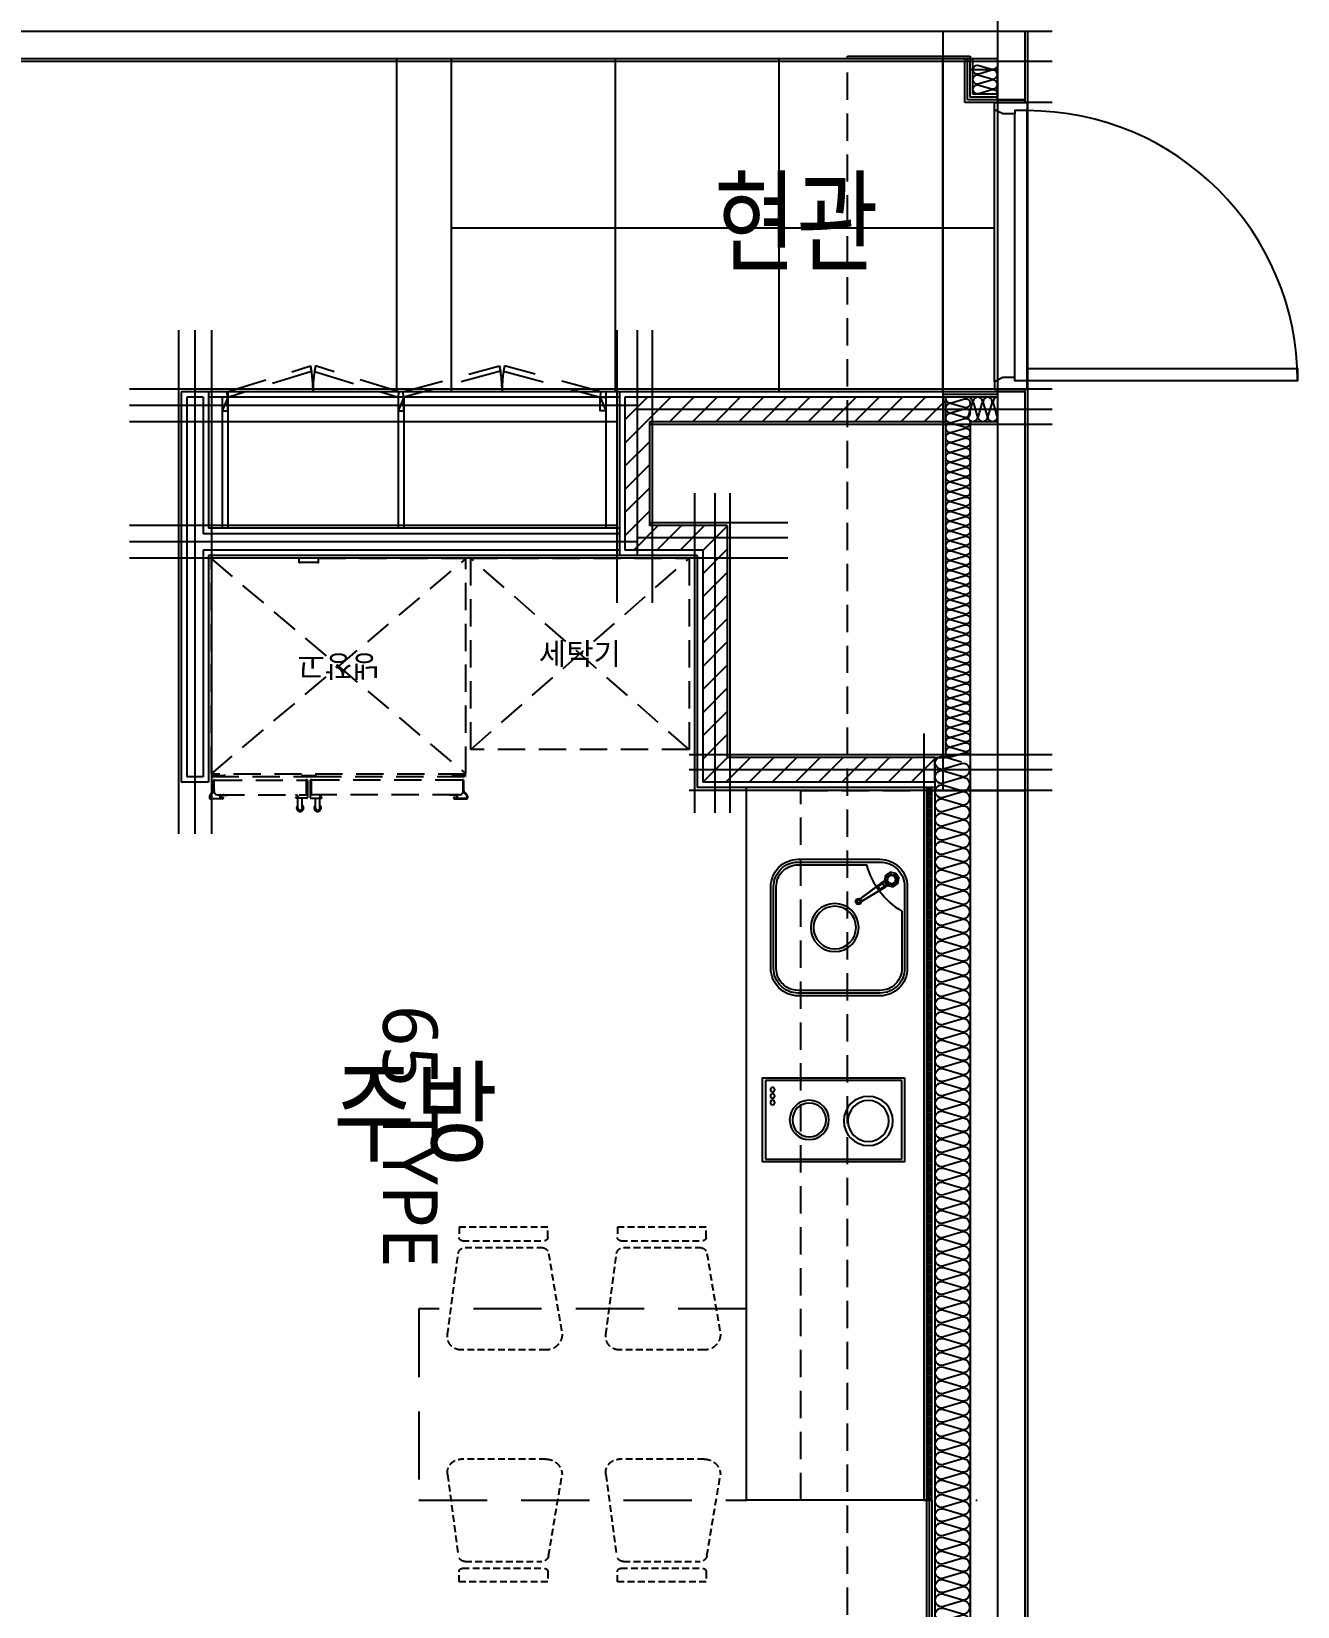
# Model space of a CAD drawing. Header units: millimetres. Extents: x 840000 to 1054178, y 0 to 59400.
# Drawn here: x 863723 to 868361, y 17801 to 23571 of the extents above; entities that cross this region are included whole.
import ezdxf
from ezdxf.enums import TextEntityAlignment as Align
from ezdxf.xclip import XClip

# ---------------------------------------------------------------- set-up
doc = ezdxf.new("R2010")
doc.units = ezdxf.units.MM
doc.header["$LTSCALE"] = 100
doc.header["$XCLIPFRAME"] = 0
for name, pattern in [('X - 단위세대 확장형$0$CEN', [62, 60, -1, 0, -1]), ('X - 단위세대 확장형$0$HID', [1.5, 1, -0.5]), ('X - 단위세대 확장형$0$X-55$0$HD', [2.5, 1.5, -1]), ('X - 단위세대 확장형$0$X-55$0$HIDDEN', [0.375, 0.25, -0.125]), ('X - 평면도$0$CEN', [62, 60, -1, 0, -1])]:
    doc.linetypes.add(name, pattern=pattern)
doc.layers.get('DEFPOINTS').update_dxf_attribs({"color": 145})
for name, color, linetype in [('AA-XXXX-TEXT', 3, 'Continuous'), ('SYM', 7, 'Continuous'), ('X - 단위세대 확장형$0$A-CEN', 1, 'X - 단위세대 확장형$0$CEN'), ('X - 단위세대 확장형$0$A-CON', 2, 'Continuous'), ('X - 단위세대 확장형$0$A-FIN', 8, 'Continuous'), ('X - 단위세대 확장형$0$A-GIP', 6, 'Continuous'), ('X - 단위세대 확장형$0$A-INS', 9, 'Continuous'), ('X - 단위세대 확장형$0$A-TILE', 253, 'Continuous'), ('X - 단위세대 확장형$0$A-WALB', 3, 'Continuous'), ('X - 단위세대 확장형$0$AA-EL-PCN4', 4, 'Continuous'), ('X - 단위세대 확장형$0$AA-WAXM-CONC', 2, 'Continuous'), ('X - 단위세대 확장형$0$AA-WAXM-DRYW', 7, 'Continuous'), ('X - 단위세대 확장형$0$AA-XXXX-CNTL', 1, 'X - 단위세대 확장형$0$CEN'), ('X - 단위세대 확장형$0$AA-XXXX-INSL', 8, 'Continuous'), ('X - 단위세대 확장형$0$AA-XXXX-PATT', 8, 'Continuous'), ('X - 단위세대 확장형$0$F-KIT', 6, 'Continuous'), ('X - 단위세대 확장형$0$X-25$0$AA-XXXX-FINL', 6, 'Continuous'), ('X - 단위세대 확장형$0$X-55$0$02_F-KIT', 6, 'Continuous'), ('X - 단위세대 확장형$0$X-55$0$AA-FFXM-KICH', 4, 'Continuous'), ('X - 단위세대 확장형$0$X-55$0$AA-XXXX-FINL', 6, 'Continuous'), ('X - 단위세대 확장형$0$X-55$0$AA-XXXX-FUR', 8, 'Continuous'), ('X - 단위세대 확장형$0$X-55$0$AA-XXXX-PAT3', 8, 'Continuous'), ('X - 단위세대 확장형$0$결로방지단열재', 7, 'X - 단위세대 확장형$0$HID'), ('X - 평면도$0$AA-XXXX-CNTL', 1, 'X - 평면도$0$CEN')]:
    doc.layers.add(name, color=color, linetype=linetype)
doc.layers.add('X - 단위세대 확장형$0$A-door', color=4, linetype='Continuous', lineweight=25)
doc.layers.add('X - 단위세대 확장형$0$A-MC', color=171, linetype='Continuous', plot=False)
doc.layers.add('X - 단위세대 확장형$0$DEFPOINT', color=163, linetype='Continuous', plot=False)
doc.styles.add('HAUD01', font='Dotum.ttf')
doc.styles.add('X - 단위세대 확장형$0$X-55$0$맑은 고딕', font='malgun.ttf')

# ---------------------------------------------------------------- blocks, each defined once
blk = doc.blocks.new('X - 단위세대 확장형$0$D2-1050')
at = {"layer": 'DEFPOINTS'}
for p, q in [((-150, 109), (-150, 209)), ((1140, 109), (1140, 209)), ((-40, 109), (-150, 109)), ((-40, 9), (-40, 109)), ((-40, 109), (-30, 109)), ((1030, 109), (1020, 109)), ((1030, 9), (1030, 109)), ((1030, 109), (1140, 109)), ((-40, 9), (-30, 9)), ((1030, 9), (1020, 9))]:
    blk.add_line(p, q, dxfattribs=at)
at = {"layer": 'X - 단위세대 확장형$0$A-door', "color": 8}
for p, q in [((-3, 120), (993, 120)), ((0, 0), (990, 0)), ((12, 45), (978, 45))]:
    blk.add_line(p, q, dxfattribs=at)
at = {"layer": 'X - 단위세대 확장형$0$A-door'}
for points in [[(-30, 0), (0, 0), (0, 45), (12, 45), (12, 90), (-3, 120), (-30, 120)], [(1020, 0), (990, 0), (990, 45), (978, 45), (978, 90), (993, 120), (1020, 120)], [(45, 0), (45, -990), (0, -990), (0, 0)]]:
    blk.add_lwpolyline(points, close=True, dxfattribs=at)
at = {"layer": 'X - 단위세대 확장형$0$A-door', "color": 1}
blk.add_arc((0, 0), 990, 270, 0, dxfattribs=at)
blk = doc.blocks.new('X - 단위세대 확장형$0$20220222-결로')
at = {"layer": 'X - 단위세대 확장형$0$A-CON'}
for p, q in [((-24520, 20), (-24520, 30)), ((-24520, 30), (-24070, 30)), ((-24070, 30), (-24070, 20))]:
    blk.add_line(p, q, dxfattribs=at)
at = {"layer": 'X - 단위세대 확장형$0$A-CON', "color": 8}
blk.add_line((-24070, 20), (-24520, 20), dxfattribs=at)
at = {"layer": 'X - 단위세대 확장형$0$결로방지단열재'}
blk.add_lwpolyline([(-31560, -4450), (-31560, -7930), (-31560, -7930), (-24520, -7930), (-24520, 20)], dxfattribs=at)
blk = doc.blocks.new('X - 단위세대 확장형$0$X-55$0$C14E34527')
at = {"layer": 'X - 단위세대 확장형$0$X-55$0$AA-FFXM-KICH', "color": 8, "linetype": 'Continuous', "ltscale": 0.5}
blk.add_line((87.2, 116.4), (65.1, 83.1), dxfattribs=at)
for points in [[(112.8, 147.5), (116.9, 127.2), (105.5, 109.9), (85.2, 105.8), (67.9, 117.2), (63.8, 137.5), (75.2, 154.8), (95.5, 158.9)], [(103.8, 141.4), (106.3, 129.3), (99.4, 118.9), (87.2, 116.4), (76.9, 123.3), (74.4, 135.5), (81.2, 145.8), (93.4, 148.3)], [(103.8, 141.4), (106.3, 129.3), (99.4, 118.9), (87.2, 116.4), (76.9, 123.3), (74.4, 135.5), (81.2, 145.8), (93.4, 148.3)]]:
    blk.add_lwpolyline(points, close=True, dxfattribs=at)
blk.add_circle((89.7, 132.3), 18, dxfattribs=at)
for points in [[(76.9, 123.3), (87.2, 116.4), (65.1, 83.1), (54.8, 89.9)], [(65.1, 83.1), (54.8, 89.9), (76.9, 123.3), (87.2, 116.4)], [(54.8, 89.9), (76.9, 123.3), (76.9, 123.3), (54.8, 89.9)], [(67.9, 117.2), (62.4, 108.9), (62.4, 108.9), (76.9, 123.3)], [(62.4, 108.9), (76.9, 123.3), (87.2, 116.4), (79.6, 97.5)], [(67.9, 117.2), (62.4, 108.9), (79.6, 97.5), (85.2, 105.8)], [(75.2, 154.8), (81.2, 145.8), (74.4, 135.5), (63.8, 137.5)], [(67.9, 117.2), (63.8, 137.5), (74.4, 135.5), (76.9, 123.3)], [(87.2, 116.4), (65.1, 83.1), (87.2, 116.4)], [(85.2, 105.8), (87.2, 116.4), (76.9, 123.3), (67.9, 117.2)], [(95.5, 158.9), (93.4, 148.3), (81.2, 145.8), (75.2, 154.8)], [(79.6, 97.5), (85.2, 105.8), (87.2, 116.4), (79.6, 97.5)], [(105.5, 109.9), (85.2, 105.8), (87.2, 116.4), (99.4, 118.9)], [(112.8, 147.5), (95.5, 158.9), (93.4, 148.3), (103.8, 141.4)], [(105.5, 109.9), (99.4, 118.9), (106.3, 129.3), (116.9, 127.2)], [(116.9, 127.2), (106.3, 129.3), (103.8, 141.4), (112.8, 147.5)], [(79.6, 97.5), (62.4, 108.9), (11.5, 22.7), (20.1, 16.9)], [(11.5, 22.7), (11.5, 22.7), (62.4, 108.9)], [(11.5, 22.7), (62.4, 108.9), (79.6, 97.5), (20.1, 16.9)], [(20.1, 16.9), (20.1, 16.9), (79.6, 97.5)], [(0.7, 17.8), (4.5, 15.3), (4.1, 8.4), (0, 6.3)], [(0, 6.3), (9.6, 0), (9.9, 4.6), (4.1, 8.4)], [(19.9, 5.1), (16, 7.7), (9.9, 4.6), (9.6, 0)], [(10.7, 18.3), (11.5, 22.7), (20.1, 16.9), (16.4, 14.5)], [(11.5, 22.7), (11, 22.9), (20.6, 16.6), (20.1, 16.9)]]:
    blk.add_3dface(points, dxfattribs=at)
for points, invisible_edges in [([(93.4, 148.3), (81.2, 145.8), (74.4, 135.5), (76.9, 123.3)], 8), ([(103.8, 141.4), (93.4, 148.3), (76.9, 123.3), (87.2, 116.4)], 10), ([(87.2, 116.4), (99.4, 118.9), (106.3, 129.3), (103.8, 141.4)], 8), ([(4.5, 15.3), (0.7, 17.8), (11, 22.9), (11.5, 22.7)], 8), ([(4.5, 15.3), (4.1, 8.4), (9.9, 4.6), (16, 7.7)], 8), ([(11.5, 22.7), (11.5, 22.7), (10.7, 18.3), (4.5, 15.3)], 8), ([(16, 7.7), (16.4, 14.5), (10.7, 18.3), (4.5, 15.3)], 8), ([(16.4, 14.5), (16, 7.7), (19.9, 5.1), (20.6, 16.6)], 8), ([(20.6, 16.6), (20.1, 16.9), (20.1, 16.9), (16.4, 14.5)], 8)]:
    blk.add_3dface(points, dxfattribs=dict(at, invisible_edges=invisible_edges))
blk = doc.blocks.new('X - 단위세대 확장형$0$X-55$0$C3F035890')
at = {"layer": 'X - 단위세대 확장형$0$X-55$0$AA-FFXM-KICH', "color": 8, "linetype": 'ByBlock', "ltscale": 2}
for points in [[(100, 221.3), (400, 221.3, 0.414214), (500, 321.3), (500, 621.3, 0.414214), (400, 721.3), (100, 721.3, 0.414214), (0, 621.3), (0, 321.3, 0.414214)], [(100, 231.3), (400, 231.3, 0.414214), (490, 321.3), (490, 621.3, 0.414214), (400, 711.3), (100, 711.3, 0.414214), (10, 621.3), (10, 321.3, 0.414214)], [(100, 241.3), (400, 241.3, 0.414214), (480, 321.3), (480, 571.3, -0.18912), (309.6, 701.3), (100, 701.3, 0.414214), (20, 621.3), (20, 321.3, 0.414214)]]:
    blk.add_lwpolyline(points, format="xyb", close=True, dxfattribs=at)
for radius in [88, 78]:
    blk.add_circle((250, 455.4), radius, dxfattribs=at)
at = {"layer": 'X - 단위세대 확장형$0$X-55$0$AA-FFXM-KICH', "linetype": 'ByBlock', "ltscale": 2}
blk.add_blockref('X - 단위세대 확장형$0$X-55$0$C14E34527', (335.7, 531.4), dxfattribs=at)
blk = doc.blocks.new('X - 단위세대 확장형$0$X-55$0$C4E620756')
at = {"layer": 'X - 단위세대 확장형$0$X-55$0$AA-XXXX-FINL', "color": 8}
for p, q in [((10, 10), (10, 510)), ((10, 10), (10, 510)), ((10, 510), (298, 510)), ((298, 510), (298, 10)), ((298, 510), (298, 10)), ((298, 10), (10, 10))]:
    blk.add_line(p, q, dxfattribs=at)
blk.add_lwpolyline([(308, 520), (0, 520), (0, 0), (308, 0)], close=True, dxfattribs=at)
blk.add_lwpolyline([(308, 520), (0, 520), (0, 0), (308, 0)], close=True, dxfattribs=at)
for centre, radius in [((150.2, 387.2), 89.9), ((150.2, 387.2), 89.9), ((150.2, 387.2), 74.9), ((150.2, 387.2), 74.9), ((154, 170.8), 72), ((154, 170.8), 62), ((217.8, 36.2), 8.02), ((241.9, 36.2), 8.02), ((265.2, 36.2), 8.02)]:
    blk.add_circle(centre, radius, dxfattribs=at)
blk = doc.blocks.new('X - 단위세대 확장형$0$X-55$0$555s')
at = {"layer": 'X - 단위세대 확장형$0$X-55$0$AA-XXXX-PAT3', "linetype": 'X - 단위세대 확장형$0$X-55$0$HIDDEN', "ltscale": 10}
blk.add_lwpolyline([(6518591.9, -1405961.4), (6518591.9, -1407161.4), (6517891.9, -1407161.4), (6517891.9, -1405961.4)], close=True, dxfattribs=at)
at = {"layer": 'X - 단위세대 확장형$0$X-55$0$AA-XXXX-PAT3', "linetype": 'X - 단위세대 확장형$0$X-55$0$HIDDEN'}
for points in [[(6517591.9, -1406108.9), (6517629.4, -1406108.9, -0.414214), (6517641.9, -1406121.4), (6517641.9, -1406421.4, -0.414214), (6517629.4, -1406433.9), (6517591.9, -1406433.9)], [(6517666.9, -1406412, 0.375902), (6517688.6, -1406436.8), (6517985.3, -1406486.3, 0.415324), (6518041.9, -1406426.8), (6518041.9, -1406116, 0.453592), (6517985.3, -1406066.4), (6517688.6, -1406106, 0.375902), (6517666.9, -1406130.8)], [(6518816.9, -1406412, -0.375902), (6518795.2, -1406436.8), (6518498.5, -1406486.3, -0.415324), (6518441.9, -1406426.8), (6518441.9, -1406116, -0.453592), (6518498.5, -1406066.4), (6518795.2, -1406106, -0.375902), (6518816.9, -1406130.8)], [(6518891.9, -1406108.9), (6518854.4, -1406108.9, 0.414214), (6518841.9, -1406121.4), (6518841.9, -1406421.4, 0.414214), (6518854.4, -1406433.9), (6518891.9, -1406433.9)], [(6517591.9, -1406688.9), (6517629.4, -1406688.9, -0.414214), (6517641.9, -1406701.4), (6517641.9, -1407001.4, -0.414214), (6517629.4, -1407013.9), (6517591.9, -1407013.9)], [(6517666.9, -1406992, 0.375902), (6517688.6, -1407016.8), (6517985.3, -1407066.3, 0.415324), (6518041.9, -1407006.8), (6518041.9, -1406696, 0.453592), (6517985.3, -1406646.4), (6517688.6, -1406686, 0.375902), (6517666.9, -1406710.8)], [(6518816.9, -1406992, -0.375902), (6518795.2, -1407016.8), (6518498.5, -1407066.3, -0.415324), (6518441.9, -1407006.8), (6518441.9, -1406696, -0.453592), (6518498.5, -1406646.4), (6518795.2, -1406686, -0.375902), (6518816.9, -1406710.8)], [(6518891.9, -1406688.9), (6518854.4, -1406688.9, 0.414214), (6518841.9, -1406701.4), (6518841.9, -1407001.4, 0.414214), (6518854.4, -1407013.9), (6518891.9, -1407013.9)]]:
    blk.add_lwpolyline(points, format="xyb", close=True, dxfattribs=at)
blk = doc.blocks.new('X - 단위세대 확장형$0$insul1')
blk.add_lwpolyline([(0, 0.25, 1.344031), (0.35, 0.25), (0.2, 0.75, -1.344031), (0.55, 0.75), (0.4, 0.25)], format="xyb")
blk = doc.blocks.new('X - 단위세대 확장형$0$A$C738F6F64')
at = {"layer": 'X - 단위세대 확장형$0$F-KIT', "color": 8, "linetype": 'X - 단위세대 확장형$0$HID'}
for p, q in [((-466, -393.7), (466, 393.6)), ((-466, 393.6), (466, -393.7)), ((-464.8, 393.6), (-466, 393.6)), ((-466, -393.7), (-466, 393.6)), ((-463.8, 394.6), (-464.8, 394.6)), ((-464.8, 393.6), (-464.8, 394.6)), ((-463.8, 394.6), (-463.8, 395.8)), ((-143.7, 395.8), (-463.8, 395.8)), ((-143.7, 379.6), (-143.7, 395.8)), ((-140.7, 379.6), (-143.7, 379.6)), ((-140.7, 379.6), (-140.7, 380.9)), ((-76.7, 380.9), (-140.7, 380.9)), ((-76.7, 379.6), (-76.7, 380.9)), ((-73.7, 379.6), (-76.7, 379.6)), ((-73.7, 395.8), (463.8, 395.8)), ((-73.7, 379.6), (-73.7, 395.8)), ((463.8, 394.6), (463.8, 395.8)), ((464.8, 394.6), (463.8, 394.6)), ((464.8, 393.6), (464.8, 394.6)), ((464.8, 393.6), (466, 393.6)), ((466, -393.7), (466, 393.6)), ((464.8, -394.9), (-464.8, -394.9)), ((-464.8, -399.4), (-420.4, -399.4)), ((-464.8, -403.4), (-464.8, -399.4)), ((-464.8, -403.4), (-108.7, -403.4)), ((-415.9, -399.4), (-417.5, -397)), ((-131.7, -398.4), (-133.7, -398.4)), ((-108.7, -401.4), (-128.7, -401.4)), ((-108.7, -401.4), (-108.7, -403.4)), ((-88.7, -401.4), (-108.7, -401.4)), ((-108.7, -403.4), (-88.7, -403.4)), ((-88.7, -403.4), (464.8, -403.4)), ((-83.7, -398.4), (-85.7, -398.4)), ((416.8, -398.4), (418.7, -396.4)), ((421.7, -399.4), (464.8, -399.4)), ((464.8, -399.4), (464.8, -403.4)), ((-458.1, -417.9), (-458.1, -453.2)), ((-457.1, -422.9), (-457.1, -426.4)), ((-457.1, -446.4), (-457.1, -449.9)), ((-456.6, -426.9), (-456.4, -426.9)), ((-456.6, -445.9), (-456.4, -445.9)), ((-456.2, -428.9), (-456.2, -427.1)), ((-456.2, -443.9), (-456.2, -428.9)), ((-456.2, -445.7), (-456.2, -443.9)), ((-456.1, -421.9), (-456.1, -417.9)), ((-456.1, -458.2), (-456.1, -419.9)), ((-456.1, -450.9), (-456.1, -453.2)), ((-455.6, -415.4), (-453.6, -415.4)), ((-453.6, -417.4), (-455.6, -417.4)), ((-453.6, -415.4), (-453.6, -417.4)), ((-453.6, -417.4), (-120.2, -417.4)), ((-120.2, -415.9), (-120.2, -416.9)), ((-116.7, -415.4), (-119.7, -415.4)), ((-117.7, -467.7), (-117.7, -419.9)), ((-113.7, -418.4), (-113.7, -480.5)), ((-103.7, -418.4), (-103.7, -480.5)), ((-100.7, -415.4), (-97.7, -415.4)), ((-99.7, -467.7), (-99.7, -419.9)), ((-97.2, -415.9), (-97.2, -416.9)), ((453.6, -417.4), (-97.2, -417.4)), ((455.6, -415.4), (453.6, -415.4)), ((453.6, -415.4), (453.6, -417.4)), ((453.6, -417.4), (455.6, -417.4)), ((456.1, -421.9), (456.1, -417.9)), ((456.1, -458.2), (456.1, -419.9)), ((456.1, -450.9), (456.1, -453.2)), ((456.2, -428.9), (456.2, -427.1)), ((456.2, -443.9), (456.2, -428.9)), ((456.2, -445.7), (456.2, -443.9)), ((456.6, -426.9), (456.4, -426.9)), ((456.6, -445.9), (456.4, -445.9)), ((457.1, -422.9), (457.1, -426.4)), ((457.1, -446.4), (457.1, -449.9)), ((458.1, -417.9), (458.1, -453.2)), ((-472.5, -476), (-472.5, -482.5)), ((-470.5, -482.5), (-470.5, -476)), ((-469.5, -483.5), (-435, -483.5)), ((-423.5, -485.5), (-469.5, -485.5)), ((-467.7, -466.4), (-462.9, -462.8)), ((-466.5, -468), (-461.7, -464.5)), ((-444.1, -470.2), (-120.2, -470.2)), ((-434.5, -470.7), (-434.5, -483)), ((-433, -471.2), (-422.9, -471.2)), ((-432.5, -473.7), (-432.5, -482)), ((-432.3, -473.5), (-423.4, -473.5)), ((-424.5, -483), (-431.5, -483)), ((-424.5, -480), (-424.5, -483)), ((-424.5, -480), (-424.5, -480)), ((-424, -479.5), (-422.7, -479.5)), ((-423.3, -473.4), (-422.3, -472.2)), ((-422.5, -480.5), (-422.5, -479.7)), ((-422.5, -480.5), (-422.5, -484.5)), ((-422.3, -472.2), (-420.3, -472.2)), ((-422.1, -470.7), (-422.2, -470.9)), ((-420.7, -470.2), (-407, -470.2)), ((-420.5, -472.2), (-407, -472.2)), ((-406.5, -470.7), (-406.5, -471.7)), ((-154.7, -470.2), (-156.7, -470.2)), ((-156.7, -472.2), (-156.7, -470.7)), ((-155.8, -473.4), (-156.7, -472.2)), ((-156.7, -480.5), (-156.7, -479.7)), ((-155.2, -479.5), (-156.5, -479.5)), ((-148.9, -473.5), (-155.6, -473.5)), ((-154.7, -480), (-154.7, -480.5)), ((-154.7, -480), (-154.7, -480)), ((-154.7, -480.4), (-149.7, -480.4)), ((-115.7, -482.5), (-154.7, -482.5)), ((-148.7, -473.7), (-148.7, -479.4)), ((-148.7, -518.5), (-148.7, -482.5)), ((-132.7, -518.5), (-132.7, -482.5)), ((-101.7, -482.5), (-62.7, -482.5)), ((444.1, -470.2), (-97.2, -470.2)), ((-84.7, -518.5), (-84.7, -482.5)), ((-68.7, -473.7), (-68.7, -479.4)), ((-68.7, -518.5), (-68.7, -482.5)), ((-68.5, -473.5), (-61.8, -473.5)), ((-62.7, -480.4), (-67.7, -480.4)), ((-62.7, -470.2), (-60.7, -470.2)), ((-62.7, -480), (-62.7, -480.5)), ((-62.7, -480), (-62.7, -480)), ((-62.2, -479.5), (-60.9, -479.5)), ((-61.6, -473.4), (-60.7, -472.2)), ((-60.7, -472.2), (-60.7, -470.7)), ((-60.7, -480.5), (-60.7, -479.7)), ((406.5, -470.7), (406.5, -471.7)), ((420.7, -470.2), (407, -470.2)), ((420.5, -472.2), (407, -472.2)), ((422.4, -472.2), (420.4, -472.2)), ((422.1, -470.7), (422.2, -470.9)), ((423.3, -473.4), (422.4, -472.2)), ((422.5, -480.5), (422.5, -479.7)), ((422.5, -480.5), (422.5, -484.5)), ((424, -479.5), (422.7, -479.5)), ((433, -471.2), (422.9, -471.2)), ((432.3, -473.5), (423.4, -473.5)), ((423.5, -485.5), (469.5, -485.5)), ((424.5, -480), (424.5, -483)), ((424.5, -480), (424.5, -480)), ((424.5, -483), (431.5, -483)), ((432.5, -473.7), (432.5, -482)), ((434.5, -470.7), (434.5, -483)), ((469.5, -483.5), (435, -483.5)), ((466.5, -468), (461.8, -464.5)), ((467.7, -466.4), (462.9, -462.8)), ((470.5, -482.5), (470.5, -476)), ((472.5, -476), (472.5, -482.5))]:
    blk.add_line(p, q, dxfattribs=at)
blk.add_lwpolyline([(-463.8, 395.8), (-466, 395.8), (-466, 393.6), (-463.8, 393.6)], close=True, dxfattribs=at)
for centre, radius, start, end in [((-464.8, -393.7), 1.2, 180, 270), ((-420.8, -398.4), 5, 270, 347.8398), ((-420.4, -396.4), 3, 270, 348.0765), ((-128.7, -398.4), 5, 180.5, 270), ((-128.7, -398.4), 3, 180.5, 270), ((-88.7, -398.4), 5, 270, 359.5), ((-88.7, -398.4), 3, 270, 359.5), ((421.8, -398.4), 5, 180.5, 270), ((421.7, -396.4), 3, 180.5, 270), ((464.8, -393.7), 1.2, 270, 0), ((-470.1, -453.2), 12, 306.6144, 0), ((-470.1, -453.2), 14, 306.6144, 346.27087), ((-455.6, -417.9), 2.5, 90, 180), ((-456.6, -422.9), 0.5, 90, 180), ((-456.6, -426.4), 0.5, 180, 270), ((-456.6, -446.4), 0.5, 90, 180), ((-456.6, -449.9), 0.5, 180, 270), ((-456.6, -421.9), 0.5, 270, 0), ((-456.6, -450.9), 0.5, 0, 90), ((-470.1, -453.2), 14, 346.27087, 0), ((-456.4, -427.1), 0.2, 0, 90), ((-456.4, -445.7), 0.2, 270, 0), ((-455.6, -417.9), 0.5, 90, 180), ((-453.6, -419.9), 2.5, 90, 180), ((-444.1, -458.2), 12, 180, 270), ((-119.7, -415.9), 0.5, 90, 180), ((-119.7, -416.9), 0.5, 180, 270), ((-120.2, -419.9), 2.5, 0, 90), ((-116.7, -418.4), 3, 0, 90), ((-100.7, -418.4), 3, 90, 180), ((-97.2, -419.9), 2.5, 90, 180), ((-97.7, -415.9), 0.5, 0, 90), ((-97.7, -416.9), 0.5, 270, 0), ((444.1, -458.2), 12, 270, 0), ((453.6, -419.9), 2.5, 0, 90), ((455.6, -417.9), 2.5, 0, 90), ((455.6, -417.9), 0.5, 0, 90), ((456.6, -421.9), 0.5, 180, 270), ((456.6, -450.9), 0.5, 90, 180), ((470.1, -453.2), 14, 180, 193.72913), ((456.4, -427.1), 0.2, 90, 180), ((456.4, -445.7), 0.2, 180, 270), ((470.1, -453.2), 14, 193.72913, 233.3856), ((456.6, -422.9), 0.5, 0, 90), ((456.6, -426.4), 0.5, 270, 0), ((456.6, -446.4), 0.5, 0, 90), ((456.6, -449.9), 0.5, 270, 0), ((470.1, -453.2), 12, 180, 233.3856), ((-460.5, -476), 12, 126.6144, 180), ((-469.5, -482.5), 3, 180, 270), ((-460.5, -476), 10, 126.6144, 180), ((-469.5, -482.5), 1, 180, 270), ((-435, -483), 0.5, 270, 0), ((-434, -470.7), 0.5, 90, 180), ((-434, -470.7), 0.5, 0, 90), ((-433, -470.7), 0.5, 180, 270), ((-432.3, -473.7), 0.2, 90, 180), ((-431.5, -482), 1, 180, 270), ((-424, -480), 0.5, 90, 180), ((-423.5, -484.5), 1, 270, 0), ((-423.4, -473.3), 0.2, 270, 322.43141), ((-422.9, -470.2), 1, 270, 315), ((-422.7, -479.7), 0.2, 0, 90), ((-422.3, -472.4), 0.2, 90, 142.43141), ((-420.7, -472.2), 2, 90, 135), ((-407, -470.7), 0.5, 0, 90), ((-407, -471.7), 0.5, 270, 0), ((-156.2, -470.7), 0.5, 90, 180), ((-156.5, -479.7), 0.2, 90, 180), ((-154.7, -480.5), 2, 180, 270), ((-155.6, -473.3), 0.2, 217.56859, 270), ((-155.2, -480), 0.5, 0, 90), ((-140.7, -518.5), 13, 127.97987, 52.02013), ((-149.7, -479.4), 1, 270, 0), ((-148.9, -473.7), 0.2, 0, 90), ((-140.7, -518.5), 8, 180, 0), ((-120.2, -467.7), 2.5, 270, 0), ((-115.7, -480.5), 2, 270, 0), ((-101.7, -480.5), 2, 180, 270), ((-97.2, -467.7), 2.5, 180, 270), ((-76.7, -518.5), 13, 127.97987, 52.02013), ((-76.7, -518.5), 8, 180, 0), ((-68.5, -473.7), 0.2, 90, 180), ((-67.7, -479.4), 1, 180, 270), ((-62.2, -480), 0.5, 90, 180), ((-62.7, -480.5), 2, 270, 0), ((-61.8, -473.3), 0.2, 270, 322.43141), ((-61.2, -470.7), 0.5, 0, 90), ((-60.9, -479.7), 0.2, 0, 90), ((407, -470.7), 0.5, 90, 180), ((407, -471.7), 0.5, 180, 270), ((420.7, -472.2), 2, 45, 90), ((422.9, -470.2), 1, 225, 270), ((422.3, -472.4), 0.2, 37.56859, 90), ((422.7, -479.7), 0.2, 90, 180), ((423.5, -484.5), 1, 180, 270), ((423.4, -473.3), 0.2, 217.56859, 270), ((424, -480), 0.5, 0, 90), ((431.5, -482), 1, 270, 0), ((432.3, -473.7), 0.2, 0, 90), ((433, -470.7), 0.5, 270, 0), ((434, -470.7), 0.5, 90, 180), ((434, -470.7), 0.5, 0, 90), ((435, -483), 0.5, 180, 270), ((460.5, -476), 10, 0, 53.3856), ((460.5, -476), 12, 0, 53.3856), ((469.5, -482.5), 3, 270, 0), ((469.5, -482.5), 1, 270, 0)]:
    blk.add_arc(centre, radius, start, end, dxfattribs=at)
at = {"layer": 'X - 단위세대 확장형$0$DEFPOINT', "style": 'X - 단위세대 확장형$0$X-55$0$맑은 고딕'}
blk.add_text('냉장고', height=80, rotation=180, dxfattribs=at).set_placement((0, 0), align=Align.MIDDLE_CENTER)
blk = doc.blocks.new('X - 단위세대 확장형$0$A$C23D95991')
at = {"layer": 'X - 단위세대 확장형$0$F-KIT', "color": 8, "linetype": 'X - 단위세대 확장형$0$HID'}
for p, q in [((-400, -350), (400, 350)), ((400, -350), (-400, 350))]:
    blk.add_line(p, q, dxfattribs=at)
blk.add_lwpolyline([(-400, -350), (-400, 350), (400, 350), (400, -350)], close=True, dxfattribs=at)
at = {"layer": 'X - 단위세대 확장형$0$DEFPOINT', "style": 'X - 단위세대 확장형$0$X-55$0$맑은 고딕'}
blk.add_text('세탁기', height=80, dxfattribs=at).set_placement((0, 0), align=Align.MIDDLE_CENTER)
blk = doc.blocks.new('X - 단위세대 확장형$0$X-55$0$C09014EF9')
at = {"layer": 'X - 단위세대 확장형$0$X-55$0$AA-XXXX-FUR', "color": 1, "linetype": 'ByBlock', "ltscale": 2}
blk.add_line((20, 50), (0, 0), dxfattribs=at)
blk.add_lwpolyline([(0, 0), (20, 0), (20, 50), (0, 50)], close=True, dxfattribs=at)
blk = doc.blocks.new('X - 단위세대 확장형$0$A$Ce5ea5ee9')
at = {"layer": 'X - 단위세대 확장형$0$AA-XXXX-PATT'}
h = blk.add_hatch(dxfattribs=at)
h.set_pattern_fill('_USER', color=256, scale=60, angle=45, style=0, pattern_type=0)
h.set_pattern_definition([(45, (-1048004.314, -42047.375), (-42.426407, 42.426407), [])])
h.paths.add_polyline_path([(5427.7, -4484.3), (5427.7, -5334.3), (6277.7, -5334.3), (6277.7, -5244.3), (5517.7, -5244.3), (5517.7, -4394.3), (5232.7, -4394.3), (5232.7, -4014.3), (6317.7, -4014.3), (6317.7, -3924.3), (5142.7, -3924.3), (5142.7, -4484.3)])
h.paths.add_polyline_path([(797.7, -3184.3), (797.7, -2684.3), (707.7, -2684.3), (707.7, -3094.3), (-142.3, -3094.3), (-142.3, -3184.3)])
at = {"layer": 'X - 단위세대 확장형$0$X-25$0$AA-XXXX-FINL'}
h = blk.add_hatch(dxfattribs=at)
h.set_pattern_fill('ANSI31', color=5, scale=50, angle=810)
h.set_pattern_definition([(135, (-4361333.3165, -1369662.588), (-4.419417382, -4.419417382), [])])
h.paths.add_polyline_path([(6247.7, -5354.3), (6247.7, -7964.3), (6267.7, -7964.3), (6267.7, -5354.3)])
at = {"layer": 'DEFPOINTS'}
blk.add_line((6607.7, -3904.3), (6507.7, -3904.3), dxfattribs=at)
at = {"layer": 'X - 단위세대 확장형$0$A-CEN'}
for p, q in [((3567.7, -3678.9), (3567.7, -5523.3)), ((5187.7, -3678.9), (5187.7, -4504.3)), ((5187.7, -3954.3), (3327.6, -3954.3)), ((6707.7, -3969.3), (5187.7, -3969.3)), ((5472.7, -4275.7), (5472.7, -5446.2)), ((5739.1, -4439.3), (5187.7, -4439.3)), ((5187.7, -4454.3), (3327.6, -4454.3)), ((6707.7, -5289.3), (5377.7, -5289.3)), ((6427.7, -7964.3), (6432.7, -7964.3))]:
    blk.add_line(p, q, dxfattribs=at)
at = {"layer": 'X - 단위세대 확장형$0$A-CEN', "color": 40}
blk.add_line((6247.7, -5364.3), (6607.7, -5364.3), dxfattribs=at)
at = {"layer": 'X - 단위세대 확장형$0$A-FIN'}
for p, q in [((5122.7, -3904.3), (3617.7, -3904.3)), ((3687.7, -3904.3), (3687.7, -4404.3)), ((5072.7, -3904.3), (5072.7, -4404.3)), ((6507.7, -3904.3), (6307.7, -3904.3)), ((6507.7, -3914.3), (6307.7, -3914.3)), ((5122.7, -3924.3), (3617.7, -3924.3)), ((3667.7, -3924.3), (3667.7, -4404.3)), ((4312.7, -3924.3), (4312.7, -4404.3)), ((4332.7, -3924.3), (4332.7, -4404.3))]:
    blk.add_line(p, q, dxfattribs=at)
at = {"layer": 'X - 단위세대 확장형$0$A-GIP'}
for p, q in [((6397.7, -2834.3), (6397.7, -2684.3)), ((6407.7, -2824.3), (6407.7, -2684.3)), ((6507.7, -2824.3), (6407.7, -2824.3)), ((6507.7, -2834.3), (6397.7, -2834.3)), ((6257.7, -7964.3), (6257.7, -10934.3)), ((6267.7, -7964.3), (6267.7, -10944.3))]:
    blk.add_line(p, q, dxfattribs=at)
at = {"layer": 'X - 단위세대 확장형$0$A-INS'}
for p, q in [((6417.7, -2814.3), (6417.7, -2684.3)), ((6507.7, -2814.3), (6417.7, -2814.3)), ((6507.7, -3924.3), (6317.7, -3924.3)), ((6317.7, -3924.3), (6317.7, -5244.3)), ((6277.7, -5244.3), (6277.7, -10954.3)), ((6277.7, -5244.3), (6317.7, -5244.3, 0))]:
    blk.add_line(p, q, dxfattribs=at)
for points in [[(6507.7, -2814.3, 0.500912), (6486.3, -2798.3), (6439, -2812.2, -1.337394), (6439, -2780.3), (6486.3, -2794.2, 1.337394), (6486.3, -2762.3), (6439, -2776.2, -1.337394), (6439, -2744.3), (6486.3, -2758.2, 1.337394), (6486.3, -2726.3), (6439, -2740.2, -1.337394), (6439, -2708.3), (6486.3, -2722.2, 0.352698), (6505.6, -2714.3, 0.352698)], [(6318.2, -3924.3, 0.579261), (6339, -3944.2), (6386.3, -3930.3, -1.337394), (6386.3, -3962.2), (6339, -3948.3, 1.337394), (6339, -3980.2), (6386.3, -3966.3, -1.337394), (6386.3, -3998.2), (6339, -3984.3, 1.337394), (6339, -4016.2), (6386.3, -4002.3, -1.337394), (6386.3, -4034.2), (6339, -4020.3, 1.337394), (6339, -4052.2), (6386.3, -4038.3, -1.337394), (6386.3, -4070.2), (6339, -4056.3, 1.337394), (6339, -4088.2), (6386.3, -4074.3, -1.337394), (6386.3, -4106.2), (6339, -4092.3, 1.337394), (6339, -4124.2), (6386.3, -4110.3, -1.337394), (6386.3, -4142.2), (6339, -4128.3, 1.337394), (6339, -4160.2), (6386.3, -4146.3, -1.337394), (6386.3, -4178.2), (6339, -4164.3, 1.337394), (6339, -4196.2), (6386.3, -4182.3, -1.337394), (6386.3, -4214.2), (6339, -4200.3, 1.337394), (6339, -4232.2), (6386.3, -4218.3, -1.337394), (6386.3, -4250.2), (6339, -4236.3, 1.337394), (6339, -4268.2), (6386.3, -4254.3, -1.337394), (6386.3, -4286.2), (6339, -4272.3, 1.337394), (6339, -4304.2), (6386.3, -4290.3, -1.337394), (6386.3, -4322.2), (6339, -4308.3, 1.337394), (6339, -4340.2), (6386.3, -4326.3, -1.337394), (6386.3, -4358.2), (6339, -4344.3, 1.337394), (6339, -4376.2), (6386.3, -4362.3, -1.337394), (6386.3, -4394.2), (6339, -4380.3, 1.337394), (6339, -4412.2), (6386.3, -4398.3, -1.337394), (6386.3, -4430.2), (6339, -4416.3, 1.337394), (6339, -4448.2), (6386.3, -4434.3, -1.337394), (6386.3, -4466.2), (6339, -4452.3, 1.337395), (6339, -4484.2), (6386.3, -4470.3, -1.337394), (6386.3, -4502.2), (6339, -4488.3, 1.337394), (6339, -4520.2), (6386.3, -4506.3, -1.337394), (6386.3, -4538.2), (6339, -4524.3, 1.337394), (6339, -4556.2), (6386.3, -4542.3, -1.337395), (6386.3, -4574.2), (6339, -4560.3, 1.337394), (6339, -4592.2), (6386.3, -4578.3, -1.337394), (6386.3, -4610.2), (6339, -4596.3, 1.337394), (6339, -4628.2), (6386.3, -4614.3, -1.337394), (6386.3, -4646.2), (6339, -4632.3, 1.337395), (6339, -4664.2), (6386.3, -4650.3, -1.337394), (6386.3, -4682.2), (6339, -4668.3, 1.337394), (6339, -4700.2), (6386.3, -4686.3, -1.337394), (6386.3, -4718.2), (6339, -4704.3, 1.337394), (6339, -4736.2), (6386.3, -4722.3, -1.337395), (6386.3, -4754.2), (6339, -4740.3, 1.337395), (6339, -4772.2), (6386.3, -4758.3, -1.337395), (6386.3, -4790.2), (6339, -4776.3, 1.337395), (6339, -4808.2), (6386.3, -4794.3, -1.337395), (6386.3, -4826.2), (6339, -4812.3, 1.337395), (6339, -4844.2), (6386.3, -4830.3, -1.337395), (6386.3, -4862.2), (6339, -4848.3, 1.337395), (6339, -4880.2), (6386.3, -4866.3, -1.337395), (6386.3, -4898.2), (6339, -4884.3, 1.337395), (6339, -4916.2), (6386.3, -4902.3, -1.337395), (6386.3, -4934.2), (6339, -4920.3, 1.337395), (6339, -4952.2), (6386.3, -4938.3, -1.337395), (6386.3, -4970.2), (6339, -4956.3, 1.337395), (6339, -4988.2), (6386.3, -4974.3, -1.337395), (6386.3, -5006.2), (6339, -4992.3, 1.337395), (6339, -5024.2), (6386.3, -5010.3, -1.337395), (6386.3, -5042.2), (6339, -5028.3, 1.337395), (6339, -5060.2), (6386.3, -5046.3, -1.337395), (6386.3, -5078.2), (6339, -5064.3, 1.337395), (6339, -5096.2), (6386.3, -5082.3, -1.337395), (6386.3, -5114.2), (6339, -5100.3, 1.337395), (6339, -5132.2), (6386.3, -5118.3, -1.337395), (6386.3, -5150.2), (6339, -5136.3, 1.337395), (6339, -5168.2), (6386.3, -5154.3, -1.337395), (6386.3, -5186.2), (6339, -5172.3, 1.337395), (6339, -5204.2), (6386.3, -5190.3, -1.337395), (6386.3, -5222.2), (6339, -5208.3, 1.337395), (6339, -5240.2), (6386.3, -5226.3, -0.539156), (6407.5, -5244.3)], [(6507.7, -3924.3, 0.500912), (6491.7, -3945.6), (6505.6, -3992.9, -1.337394), (6473.7, -3992.9), (6487.6, -3945.6, 1.337394), (6455.7, -3945.6), (6469.6, -3992.9, -1.337394), (6437.7, -3992.9), (6451.6, -3945.6, 1.337394), (6419.7, -3945.6), (6433.6, -3992.9, -1.337394), (6401.7, -3992.9), (6415.6, -3945.6, 0.352698), (6407.7, -3926.3, 0.352698)]]:
    blk.add_lwpolyline(points, format="xyb", dxfattribs=at)
at = {"layer": 'X - 단위세대 확장형$0$A-MC'}
for p, q in [((6307.7, -2584.3), (6307.7, -5364.3)), ((6617.7, -2584.3), (6617.7, -11571.7)), ((6707.7, -2694.3), (-352.3, -2694.3)), ((6387.7, -2844.3), (6387.7, -2684.3)), ((6707.7, -2844.3), (6387.7, -2844.3)), ((3507.7, -3678.9), (3507.7, -5523.3)), ((3627.7, -3678.9), (3627.7, -5523.3)), ((5112.7, -3678.9), (5112.7, -4676.9)), ((5242.7, -3678.9), (5242.7, -4676.9)), ((6707.7, -3894.3), (3327.6, -3894.3)), ((5112.7, -4014.3), (3327.6, -4014.3)), ((6707.7, -4024.3), (5232.7, -4024.3)), ((5397.7, -4275.7), (5397.7, -5446.2)), ((5527.7, -4275.7), (5527.7, -5446.2)), ((5739.1, -4384.3), (5232.7, -4384.3)), ((5112.7, -4394.3), (3327.6, -4394.3)), ((5739.1, -4514.3), (3327.6, -4514.3)), ((6237.7, -5156.3), (6237.7, -7964.3)), ((6707.7, -5234.3), (5377.7, -5234.3)), ((6707.7, -5364.3), (5377.7, -5364.3)), ((6237.7, -7964.3), (6247.7, -7964.3)), ((6247.7, -7964.3), (6247.7, -11571.7))]:
    blk.add_line(p, q, dxfattribs=at)
at = {"layer": 'X - 단위세대 확장형$0$A-TILE'}
for p, q in [((5107.7, -3904.3), (5107.7, -2684.3)), ((5707.7, -3904.3), (5707.7, -2684.3)), ((6307.7, -3904.3), (6307.7, -2684.3)), ((6496.7, -3304.3), (4507.7, -3304.3))]:
    blk.add_line(p, q, dxfattribs=at)
at = {"layer": 'X - 단위세대 확장형$0$A-WALB'}
for p, q in [((5142.7, -3924.3), (5142.7, -4484.3)), ((6317.7, -3924.3), (5142.7, -3924.3)), ((6317.7, -4014.3), (6317.7, -3924.3)), ((5232.7, -4014.3), (5232.7, -4394.3)), ((6317.7, -4014.3), (5232.7, -4014.3)), ((5517.7, -4394.3), (5232.7, -4394.3)), ((5517.7, -4394.3), (5517.7, -5244.3)), ((5427.7, -4484.3), (5142.7, -4484.3)), ((5427.7, -4484.3), (5427.7, -5334.3)), ((6277.7, -5244.3), (5517.7, -5244.3)), ((6277.7, -5334.3), (6277.7, -5244.3)), ((6277.7, -5334.3), (5427.7, -5334.3))]:
    blk.add_line(p, q, dxfattribs=at)
at = {"layer": 'X - 단위세대 확장형$0$AA-EL-PCN4'}
for p, q in [((4307.7, -3904.3), (4307.7, -2684.3)), ((4507.7, -3904.3), (4507.7, -2684.3))]:
    blk.add_line(p, q, dxfattribs=at)
at = {"layer": 'X - 단위세대 확장형$0$AA-WAXM-CONC'}
for p, q in [((6607.7, -2584.3), (6607.7, -2834.3)), ((6507.7, -2684.3), (2497.7, -2684.3)), ((6407.7, -2684.3), (6407.7, -2684.3)), ((6507.7, -2684.3), (6507.7, -2834.3)), ((6507.7, -2684.3), (6507.7, -2834.3)), ((6507.7, -2834.3), (6607.7, -2834.3)), ((6607.7, -3904.3), (6507.7, -3904.3)), ((6507.7, -3904.3), (6507.7, -4014.3)), ((6607.7, -3904.3), (6607.7, -11284.3)), ((6407.7, -4014.3), (6407.7, -11084.3)), ((6507.7, -4014.3), (6407.7, -4014.3))]:
    blk.add_line(p, q, dxfattribs=at)
at = {"layer": 'X - 단위세대 확장형$0$AA-WAXM-DRYW'}
for p, q in [((3517.7, -3904.3), (3517.7, -5334.3)), ((3617.7, -3904.3), (3517.7, -3904.3)), ((3617.7, -3904.3), (3617.7, -4404.3)), ((3537.7, -3924.3), (3537.7, -5314.3)), ((3597.7, -3924.3), (3537.7, -3924.3)), ((3597.7, -3924.3), (3597.7, -4424.3)), ((5122.7, -4424.3), (3597.7, -4424.3)), ((5122.7, -4404.3), (3617.7, -4404.3)), ((3597.7, -4484.3), (3597.7, -5314.3)), ((5122.7, -4484.3), (3597.7, -4484.3)), ((3617.7, -4504.3), (3617.7, -5334.3)), ((5122.7, -4504.3), (3617.7, -4504.3)), ((3617.7, -5334.3), (3517.7, -5334.3)), ((3597.7, -5314.3), (3537.7, -5314.3))]:
    blk.add_line(p, q, dxfattribs=at)
at = {"layer": 'X - 단위세대 확장형$0$AA-XXXX-CNTL'}
for p, q in [((6707.7, -2584.3), (-1954.9, -2584.3)), ((6507.7, -2584.3), (6507.7, -11571.7))]:
    blk.add_line(p, q, dxfattribs=at)
at = {"layer": 'X - 단위세대 확장형$0$AA-XXXX-INSL'}
for p, q in [((5122.7, -3904.3), (5122.7, -4504.3)), ((6307.7, -3904.3), (5122.7, -3904.3)), ((5407.7, -4504.3), (5122.7, -4504.3)), ((5407.7, -4504.3), (5407.7, -5354.3)), ((6277.7, -5354.3), (5407.7, -5354.3))]:
    blk.add_line(p, q, dxfattribs=at)
at = {"layer": 'X - 단위세대 확장형$0$F-KIT', "color": 5, "linetype": 'X - 단위세대 확장형$0$HID'}
blk.add_lwpolyline([(6237.7, -7964.3), (5787.7, -7964.3), (5787.7, -5364.3), (6237.7, -5364.3)], close=True, dxfattribs=at)
at = {"layer": 'X - 단위세대 확장형$0$X-25$0$AA-XXXX-FINL', "color": 5}
blk.add_lwpolyline([(6247.7, -5354.3), (6247.7, -7964.3), (6267.7, -7964.3), (6267.7, -5354.3), (6247.7, -5354.3)], dxfattribs=at)
at = {"layer": 'X - 단위세대 확장형$0$X-55$0$02_F-KIT'}
for p, q in [((5587.7, -7964.3), (5587.7, -5354.3)), ((6247.7, -5354.3), (6247.7, -11571.7)), ((6247.7, -7964.3), (5587.7, -7964.3))]:
    blk.add_line(p, q, dxfattribs=at)
at = {"layer": 'X - 단위세대 확장형$0$X-55$0$AA-XXXX-FINL', "color": 5}
blk.add_line((6257.7, -5333.4), (6257.7, -5334.3), dxfattribs=at)
at = {"layer": 'X - 단위세대 확장형$0$X-55$0$AA-XXXX-FUR', "linetype": 'X - 단위세대 확장형$0$X-55$0$HD'}
for points in [[(3687.7, -3924.6), (3684.2, -3904.9), (3991.3, -3809.6), (3994.7, -3829.3)], [(4312.7, -3924.3), (4316.1, -3904.6), (4009.1, -3809.6), (4005.6, -3829.3)]]:
    blk.add_lwpolyline(points, close=True, dxfattribs=at)
at = {"layer": 'X - 단위세대 확장형$0$X-55$0$AA-XXXX-FUR', "linetype": 'X - 단위세대 확장형$0$X-55$0$HD', "elevation": 0}
for points in [[(4332.7, -3924.3), (4329.2, -3904.6), (4683.8, -3809.3), (4687.2, -3829)], [(5052.5, -3924), (5056, -3904.3), (4701.6, -3809.3), (4698.1, -3829)]]:
    blk.add_lwpolyline(points, close=True, dxfattribs=at)
at = {"layer": 'X - 단위세대 확장형$0$X-55$0$AA-XXXX-FUR', "linetype": 'X - 단위세대 확장형$0$X-55$0$HD'}
for centre, start, end in [((3533, -3900.5), 359.49612, 11.2135), ((4467.4, -3900.5), 168.7865, 180.50388), ((4225.5, -3900.2), 359.49612, 11.2135), ((5159.9, -3900.2), 168.7865, 180.50388)]:
    blk.add_arc(centre, 467.2, start, end, dxfattribs=at)
for name, p in [('X - 단위세대 확장형$0$A$C738F6F64', (4093.7, -4910.1)), ('X - 단위세대 확장형$0$A$C23D95991', (4977.7, -4864.3))]:
    blk.add_blockref(name, p)
at = {"linetype": 'X - 단위세대 확장형$0$X-55$0$HIDDEN', "xscale": -1.000000000000006, "rotation": 90}
blk.add_blockref('X - 단위세대 확장형$0$X-55$0$555s', (-1401573.7, 6510627.6), dxfattribs=at)
at = {"layer": 'X - 단위세대 확장형$0$A-INS', "xscale": 130.0000000000012, "yscale": 130.0000000000012, "zscale": 130.0000000000012, "rotation": 90, "row_count": 1, "column_count": 112, "row_spacing": -1.419949629397821e-29, "column_spacing": 52.00000000000058}
blk.add_blockref('X - 단위세대 확장형$0$insul1', (6407.7, -11084.3), dxfattribs=at)
at = {"layer": 'X - 단위세대 확장형$0$X-55$0$AA-XXXX-FINL', "extrusion": (0, 0, -1), "xscale": -1}
for p in [(-3667.7, -3974.3), (-4312.7, -3974.3)]:
    blk.add_blockref('X - 단위세대 확장형$0$X-55$0$C09014EF9', p, dxfattribs=at)
at = {"layer": 'X - 단위세대 확장형$0$X-55$0$AA-XXXX-FINL', "extrusion": (0, 0, -1)}
blk.add_blockref('X - 단위세대 확장형$0$X-55$0$C09014EF9', (-5072.7, -3974.3), dxfattribs=at)
at = {"layer": 'X - 단위세대 확장형$0$X-55$0$AA-XXXX-FINL', "linetype": 'ByBlock', "ltscale": 2, "xscale": -1, "zscale": -1, "rotation": 270}
for name, p in [('X - 단위세대 확장형$0$X-55$0$C3F035890', (5456, -6117)), ('X - 단위세대 확장형$0$X-55$0$C4E620756', (5647.3, -6725.7))]:
    blk.add_blockref(name, p, dxfattribs=at)
at = {"layer": 'X - 단위세대 확장형$0$DEFPOINT', "style": 'X - 단위세대 확장형$0$X-55$0$맑은 고딕'}
blk.add_text('65 TYPE', height=200, rotation=270, dxfattribs=at).set_placement((4356.6, -6151.6), align=Align.MIDDLE_LEFT)
blk = doc.blocks.new('X - 단위세대 확장형', base_point=(-475.4, -286.7))
blk.add_blockref('X - 단위세대 확장형$0$20220222-결로', (70482, 39343.1))
at = {"layer": 'X - 단위세대 확장형$0$A-door', "rotation": 90}
blk.add_blockref('X - 단위세대 확장형$0$D2-1050', (46621, 38183.1), dxfattribs=at)
blk.add_blockref('X - 단위세대 확장형$0$A$Ce5ea5ee9', (40004.3, 42047.4))
blk = doc.blocks.new('20220114_기준층 실명')
at = {"layer": 'AA-XXXX-TEXT', "style": 'HAUD01', "width": 0.8}
for s, p in [('현관', (-37014.1, 5563.9)), ('주방', (-38409.4, 2302.3))]:
    blk.add_text(s, height=300, dxfattribs=at).set_placement(p, align=Align.MIDDLE_CENTER)
blk = doc.blocks.new('X - 평면도', base_point=(-475.4, -286.7))
at = {"layer": 'X - 평면도$0$AA-XXXX-CNTL'}
blk.add_line((1306512, 54910.3), (1306512, 22495.2), dxfattribs=at)

msp = doc.modelspace()

# ---------------------------------------------------------------- block references
ref = msp.add_blockref('X - 평면도', (-439725.3, -16179.1))
XClip(ref).set_block_clipping_path([(1279249.9173513227, 15892.4151621314), (1363249.9173513227, 75292.4151621313)])

# ---------------------------------------------------------------- next in the draw order: block references
at = {"layer": 'AA-XXXX-TEXT'}
msp.add_blockref('20220114_기준층 실명', (903539.4, 17309.8), dxfattribs=at)

# ---------------------------------------------------------------- next in the draw order: block references
at = {"layer": 'SYM'}
ref = msp.add_blockref('X - 단위세대 확장형', (820274.7, -16179.1), dxfattribs=at)
XClip(ref).set_block_clipping_path([(27286.2339647645, 22495.2025850526), (88213.6007378809, 68689.6277392105)])

doc.saveas('drawing.dxf')
